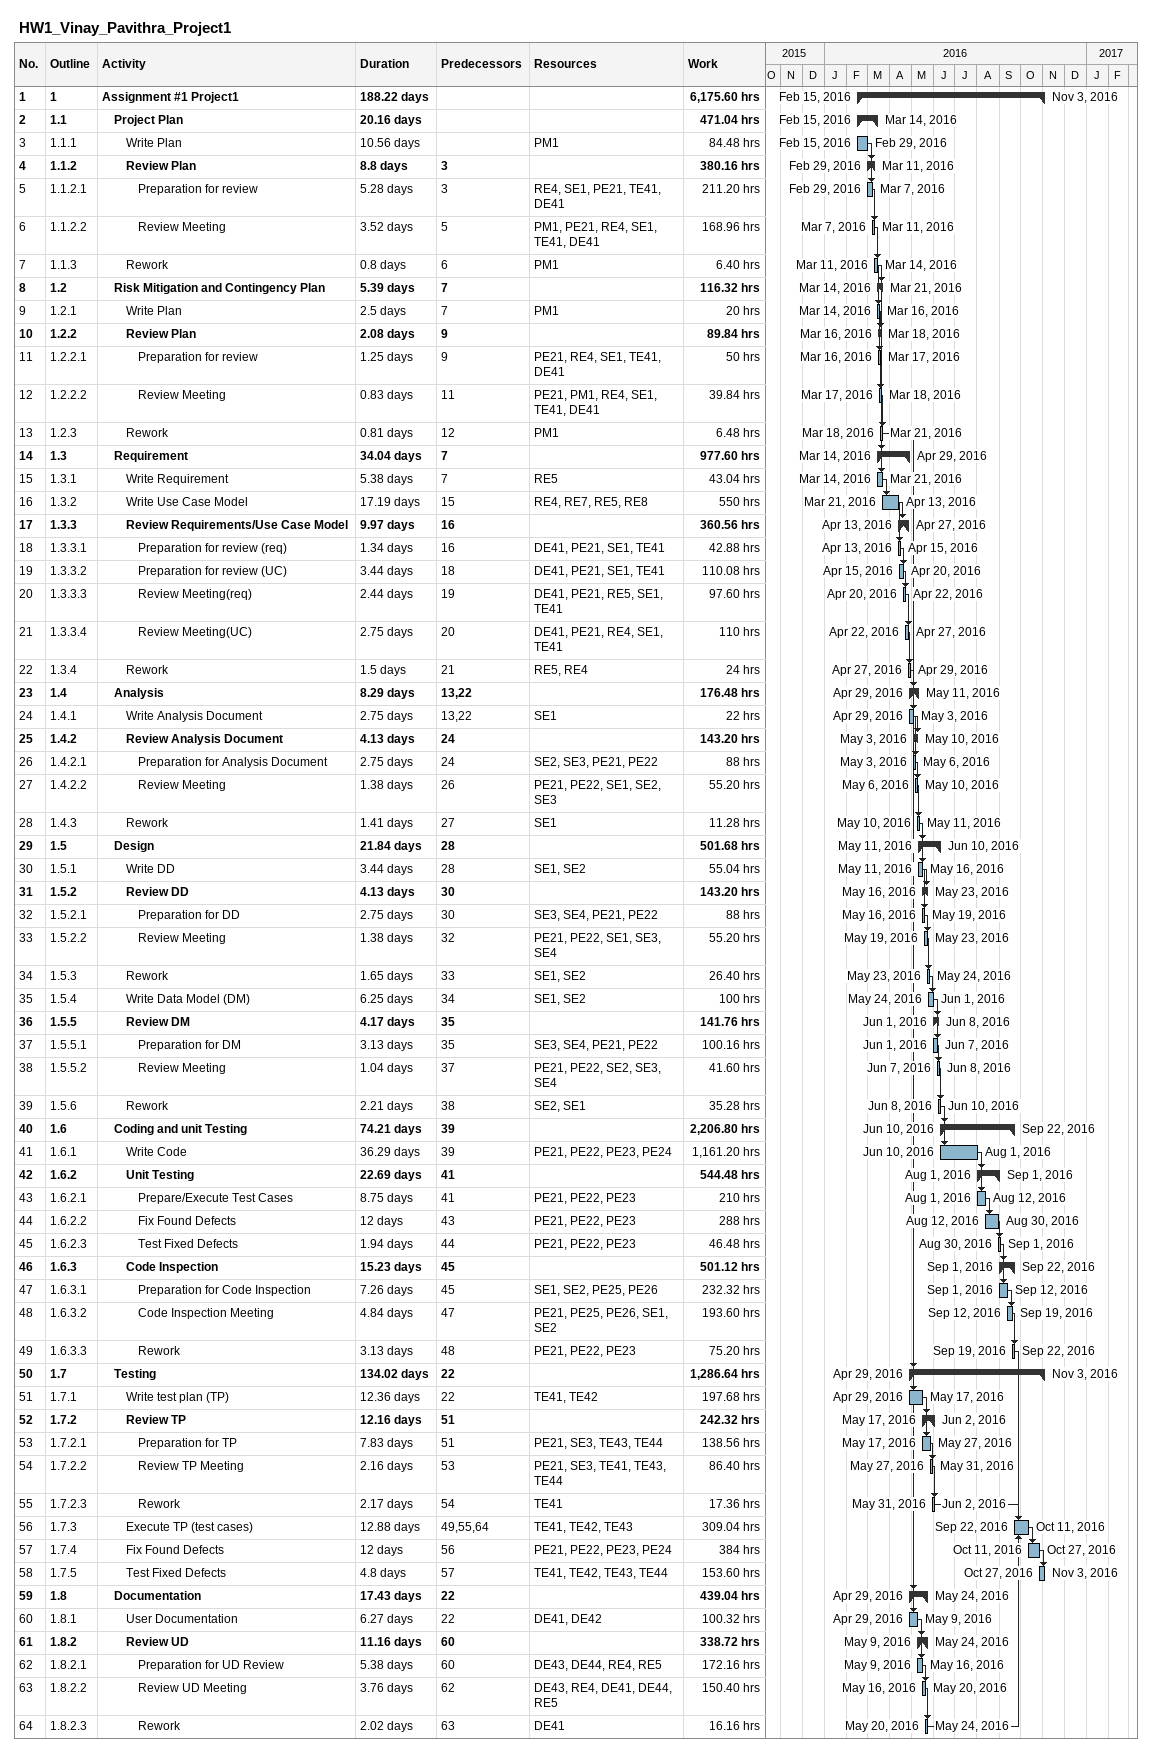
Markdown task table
HW1_Vinay_Pavithra_Project1

| ID | WBS | Task | Duration | Start | Finish | Predecessors | Resources | Work (h) |
|---|---|---|---|---|---|---|---|---|
| 1 | 1 | **Assignment #1 Project1** | 188.22d | 2016-02-15 | 2016-11-03 |  |  | 6175.60 |
| 2 | 1.1 | **Project Plan** | 20.16d | 2016-02-15 | 2016-03-14 |  |  | 471.04 |
| 3 | 1.1.1 | Write Plan | 10.56d | 2016-02-15 | 2016-02-29 |  | PM1 | 84.48 |
| 4 | 1.1.2 | **Review Plan** | 8.8d | 2016-02-29 | 2016-03-11 | 3 |  | 380.16 |
| 5 | 1.1.2.1 | Preparation for review | 5.28d | 2016-02-29 | 2016-03-07 | 3 | RE4, SE1, PE21, TE41, DE41 | 211.20 |
| 6 | 1.1.2.2 | Review Meeting | 3.52d | 2016-03-07 | 2016-03-11 | 5 | PM1, PE21, RE4, SE1, TE41, DE41 | 168.96 |
| 7 | 1.1.3 | Rework | 0.8d | 2016-03-11 | 2016-03-14 | 6 | PM1 | 6.40 |
| 8 | 1.2 | **Risk Mitigation and Contingency Plan** | 5.39d | 2016-03-14 | 2016-03-21 | 7 |  | 116.32 |
| 9 | 1.2.1 | Write Plan | 2.5d | 2016-03-14 | 2016-03-16 | 7 | PM1 | 20 |
| 10 | 1.2.2 | **Review Plan** | 2.08d | 2016-03-16 | 2016-03-18 | 9 |  | 89.84 |
| 11 | 1.2.2.1 | Preparation for review | 1.25d | 2016-03-16 | 2016-03-17 | 9 | PE21, RE4, SE1, TE41, DE41 | 50 |
| 12 | 1.2.2.2 | Review Meeting | 0.83d | 2016-03-17 | 2016-03-18 | 11 | PE21, PM1, RE4, SE1, TE41, DE41 | 39.84 |
| 13 | 1.2.3 | Rework | 0.81d | 2016-03-18 | 2016-03-21 | 12 | PM1 | 6.48 |
| 14 | 1.3 | **Requirement** | 34.04d | 2016-03-14 | 2016-04-29 | 7 |  | 977.60 |
| 15 | 1.3.1 | Write Requirement | 5.38d | 2016-03-14 | 2016-03-21 | 7 | RE5 | 43.04 |
| 16 | 1.3.2 | Write Use Case Model | 17.19d | 2016-03-21 | 2016-04-13 | 15 | RE4, RE7, RE5, RE8 | 550 |
| 17 | 1.3.3 | **Review Requirements/Use Case Model** | 9.97d | 2016-04-13 | 2016-04-27 | 16 |  | 360.56 |
| 18 | 1.3.3.1 | Preparation for review (req) | 1.34d | 2016-04-13 | 2016-04-15 | 16 | DE41, PE21, SE1, TE41 | 42.88 |
| 19 | 1.3.3.2 | Preparation for review (UC) | 3.44d | 2016-04-15 | 2016-04-20 | 18 | DE41, PE21, SE1, TE41 | 110.08 |
| 20 | 1.3.3.3 | Review Meeting(req) | 2.44d | 2016-04-20 | 2016-04-22 | 19 | DE41, PE21, RE5, SE1, TE41 | 97.60 |
| 21 | 1.3.3.4 | Review Meeting(UC) | 2.75d | 2016-04-22 | 2016-04-27 | 20 | DE41, PE21, RE4, SE1, TE41 | 110 |
| 22 | 1.3.4 | Rework | 1.5d | 2016-04-27 | 2016-04-29 | 21 | RE5, RE4 | 24 |
| 23 | 1.4 | **Analysis** | 8.29d | 2016-04-29 | 2016-05-11 | 13, 22 |  | 176.48 |
| 24 | 1.4.1 | Write Analysis Document | 2.75d | 2016-04-29 | 2016-05-03 | 13, 22 | SE1 | 22 |
| 25 | 1.4.2 | **Review Analysis Document** | 4.13d | 2016-05-03 | 2016-05-10 | 24 |  | 143.20 |
| 26 | 1.4.2.1 | Preparation for Analysis Document | 2.75d | 2016-05-03 | 2016-05-06 | 24 | SE2, SE3, PE21, PE22 | 88 |
| 27 | 1.4.2.2 | Review Meeting | 1.38d | 2016-05-06 | 2016-05-10 | 26 | PE21, PE22, SE1, SE2, SE3 | 55.20 |
| 28 | 1.4.3 | Rework | 1.41d | 2016-05-10 | 2016-05-11 | 27 | SE1 | 11.28 |
| 29 | 1.5 | **Design** | 21.84d | 2016-05-11 | 2016-06-10 | 28 |  | 501.68 |
| 30 | 1.5.1 | Write DD | 3.44d | 2016-05-11 | 2016-05-16 | 28 | SE1, SE2 | 55.04 |
| 31 | 1.5.2 | **Review DD** | 4.13d | 2016-05-16 | 2016-05-23 | 30 |  | 143.20 |
| 32 | 1.5.2.1 | Preparation for DD | 2.75d | 2016-05-16 | 2016-05-19 | 30 | SE3, SE4, PE21, PE22 | 88 |
| 33 | 1.5.2.2 | Review Meeting | 1.38d | 2016-05-19 | 2016-05-23 | 32 | PE21, PE22, SE1, SE3, SE4 | 55.20 |
| 34 | 1.5.3 | Rework | 1.65d | 2016-05-23 | 2016-05-24 | 33 | SE1, SE2 | 26.40 |
| 35 | 1.5.4 | Write Data Model (DM) | 6.25d | 2016-05-24 | 2016-06-01 | 34 | SE1, SE2 | 100 |
| 36 | 1.5.5 | **Review DM** | 4.17d | 2016-06-01 | 2016-06-08 | 35 |  | 141.76 |
| 37 | 1.5.5.1 | Preparation for DM | 3.13d | 2016-06-01 | 2016-06-07 | 35 | SE3, SE4, PE21, PE22 | 100.16 |
| 38 | 1.5.5.2 | Review Meeting | 1.04d | 2016-06-07 | 2016-06-08 | 37 | PE21, PE22, SE2, SE3, SE4 | 41.60 |
| 39 | 1.5.6 | Rework | 2.21d | 2016-06-08 | 2016-06-10 | 38 | SE2, SE1 | 35.28 |
| 40 | 1.6 | **Coding and unit Testing** | 74.21d | 2016-06-10 | 2016-09-22 | 39 |  | 2206.80 |
| 41 | 1.6.1 | Write Code | 36.29d | 2016-06-10 | 2016-08-01 | 39 | PE21, PE22, PE23, PE24 | 1161.20 |
| 42 | 1.6.2 | **Unit Testing** | 22.69d | 2016-08-01 | 2016-09-01 | 41 |  | 544.48 |
| 43 | 1.6.2.1 | Prepare/Execute Test Cases | 8.75d | 2016-08-01 | 2016-08-12 | 41 | PE21, PE22, PE23 | 210 |
| 44 | 1.6.2.2 | Fix Found Defects | 12d | 2016-08-12 | 2016-08-30 | 43 | PE21, PE22, PE23 | 288 |
| 45 | 1.6.2.3 | Test Fixed Defects | 1.94d | 2016-08-30 | 2016-09-01 | 44 | PE21, PE22, PE23 | 46.48 |
| 46 | 1.6.3 | **Code Inspection** | 15.23d | 2016-09-01 | 2016-09-22 | 45 |  | 501.12 |
| 47 | 1.6.3.1 | Preparation for Code Inspection | 7.26d | 2016-09-01 | 2016-09-12 | 45 | SE1, SE2, PE25, PE26 | 232.32 |
| 48 | 1.6.3.2 | Code Inspection Meeting | 4.84d | 2016-09-12 | 2016-09-19 | 47 | PE21, PE25, PE26, SE1, SE2 | 193.60 |
| 49 | 1.6.3.3 | Rework | 3.13d | 2016-09-19 | 2016-09-22 | 48 | PE21, PE22, PE23 | 75.20 |
| 50 | 1.7 | **Testing** | 134.02d | 2016-04-29 | 2016-11-03 | 22 |  | 1286.64 |
| 51 | 1.7.1 | Write test plan (TP) | 12.36d | 2016-04-29 | 2016-05-17 | 22 | TE41, TE42 | 197.68 |
| 52 | 1.7.2 | **Review TP** | 12.16d | 2016-05-17 | 2016-06-02 | 51 |  | 242.32 |
| 53 | 1.7.2.1 | Preparation for TP | 7.83d | 2016-05-17 | 2016-05-27 | 51 | PE21, SE3, TE43, TE44 | 138.56 |
| 54 | 1.7.2.2 | Review TP Meeting | 2.16d | 2016-05-27 | 2016-05-31 | 53 | PE21, SE3, TE41, TE43, TE44 | 86.40 |
| 55 | 1.7.2.3 | Rework | 2.17d | 2016-05-31 | 2016-06-02 | 54 | TE41 | 17.36 |
| 56 | 1.7.3 | Execute TP (test cases) | 12.88d | 2016-09-22 | 2016-10-11 | 49, 55, 64 | TE41, TE42, TE43 | 309.04 |
| 57 | 1.7.4 | Fix Found Defects | 12d | 2016-10-11 | 2016-10-27 | 56 | PE21, PE22, PE23, PE24 | 384 |
| 58 | 1.7.5 | Test Fixed Defects | 4.8d | 2016-10-27 | 2016-11-03 | 57 | TE41, TE42, TE43, TE44 | 153.60 |
| 59 | 1.8 | **Documentation** | 17.43d | 2016-04-29 | 2016-05-24 | 22 |  | 439.04 |
| 60 | 1.8.1 | User Documentation | 6.27d | 2016-04-29 | 2016-05-09 | 22 | DE41, DE42 | 100.32 |
| 61 | 1.8.2 | **Review UD** | 11.16d | 2016-05-09 | 2016-05-24 | 60 |  | 338.72 |
| 62 | 1.8.2.1 | Preparation for UD Review | 5.38d | 2016-05-09 | 2016-05-16 | 60 | DE43, DE44, RE4, RE5 | 172.16 |
| 63 | 1.8.2.2 | Review UD Meeting | 3.76d | 2016-05-16 | 2016-05-20 | 62 | DE43, RE4, DE41, DE44, RE5 | 150.40 |
| 64 | 1.8.2.3 | Rework | 2.02d | 2016-05-20 | 2016-05-24 | 63 | DE41 | 16.16 |
